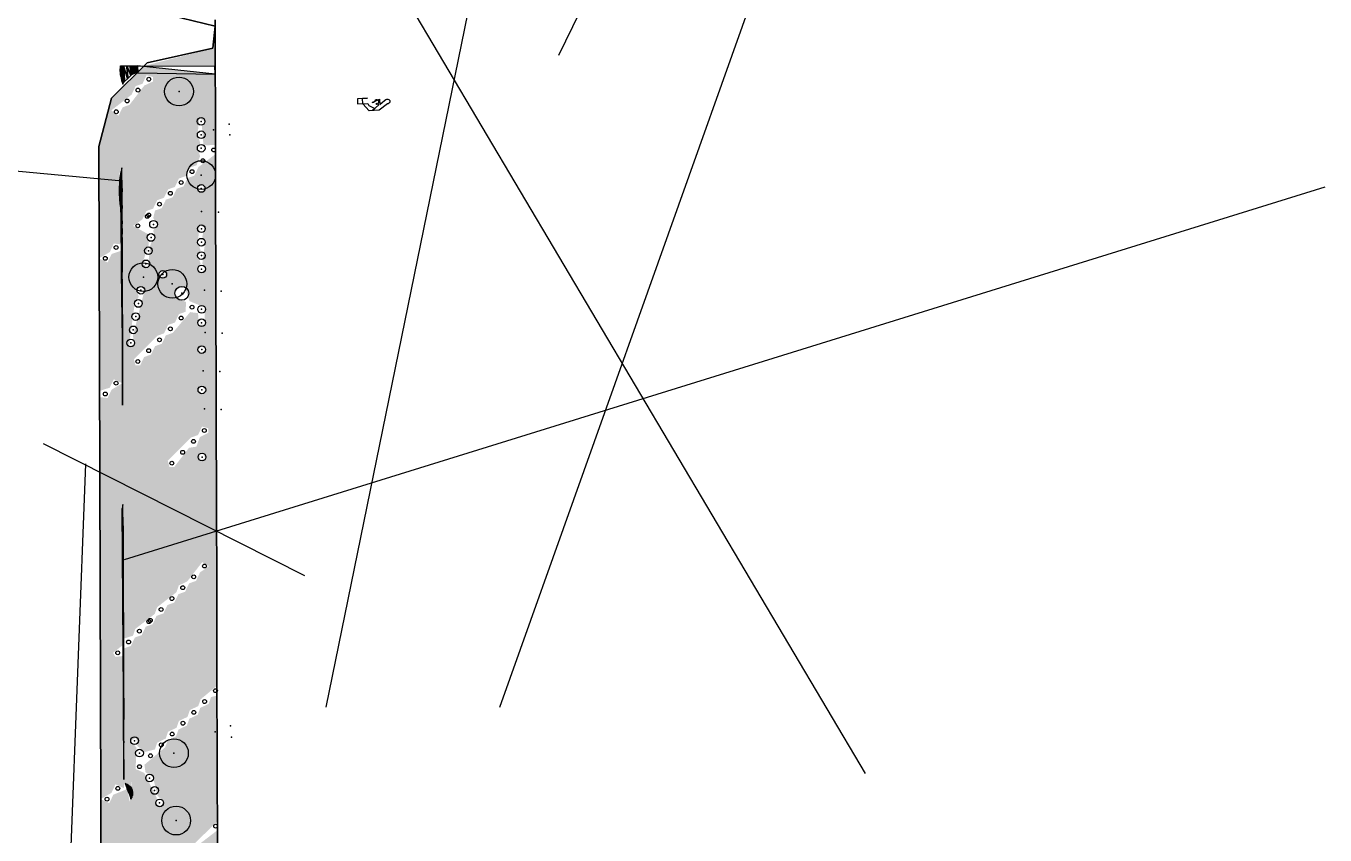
# Model space of a CAD drawing. Header units: metres. Extents: x 4 to 261, y 19 to 641.
# Drawn here: x 125.4 to 260.8, y 405.6 to 489.9 of the extents above; entities that cross this region are included whole.
import ezdxf

# ---------------------------------------------------------------- set-up
doc = ezdxf.new("R2010")
doc.units = ezdxf.units.M
for name, color, linetype in [('BOUNDARY', 7, 'Continuous'), ('BUILDING', 7, 'Continuous'), ('ELECTR_CABLE', 7, 'Continuous'), ('ELECTR_CABLE_COMM', 7, 'Continuous'), ('HEAT', 7, 'Continuous'), ('NEW_BUSH', 3, 'Continuous'), ('NEW_LAWN', 82, 'Continuous'), ('NEW_TREE', 3, 'Continuous'), ('ROAD', 7, 'Continuous'), ('SEWER', 7, 'Continuous'), ('SIDEWALK_PATH', 7, 'Continuous'), ('TREE', 7, 'Continuous'), ('WATER_PIPELINE', 7, 'Continuous')]:
    doc.layers.add(name, color=color, linetype=linetype)

# ---------------------------------------------------------------- blocks, each defined once
blk = doc.blocks.new('ДЕРЕН_FLAVIRAMEA')
blk.add_circle((0, 0), 0.2)
blk = doc.blocks.new('ДЕРЕН_SIBIRICA')
blk.add_circle((0, 0), 0.2)
blk = doc.blocks.new('СПИРЕЯ_СЕРАЯ')
blk.add_circle((0, 0), 0.2)
blk = doc.blocks.new('МИСКАНТУС_КИТАЙСКИЙ')
blk.add_circle((0, 0), 0.2)
blk = doc.blocks.new('BEREZA')
blk.add_circle((0, 0), 0.2)

msp = doc.modelspace()

# ---------------------------------------------------------------- hatches: boundary and pattern name
at = {"layer": 'NEW_LAWN'}
for points in [[(137.7, 485.78), (145.12, 487.68), (145.12, 485.74)], [(133.01, 465.7), (133.89, 465.29), (134.32, 466.18), (135.34, 466.51), (135.36, 461.93), (135.38, 459.93), (135.43, 452.7), (134.54, 453.11), (134.12, 452.23), (133.05, 451.89)]]:
    msp.add_hatch(color=82, dxfattribs=at).paths.add_polyline_path(points)
h = msp.add_hatch(color=82, dxfattribs=at)
h.paths.add_polyline_path([(132.97, 477.37), (134.32, 482.41), (137.64, 485.72), (145.12, 484.93), (145.14, 477.55), (143.89, 477.48), (143.73, 479.46), (144.02, 480), (143.46, 480.33), (143.27, 478.6), (143.56, 477.74), (143.27, 477.2), (143.54, 476.37), (143.17, 475.42), (142.46, 475.18), (142.04, 474.29), (141.33, 474.04), (140.91, 473.16), (140.2, 472.91), (139.77, 472.03), (139.07, 471.78), (138.64, 470.9), (137.94, 470.65), (137.51, 469.77), (136.57, 469.1), (138.06, 468.27), (138.19, 467.18), (137.51, 465.14), (138.08, 464.81), (138.38, 467.22), (138.79, 467.89), (138.65, 468.6), (139.06, 469.26), (138.65, 469.92), (138.84, 470.7), (139.55, 470.95), (139.97, 471.83), (140.68, 472.08), (141.1, 472.97), (141.81, 473.21), (142.23, 474.1), (142.93, 474.33), (143.37, 475.23), (145.15, 476.59), (145.3, 421.15), (143.6, 419.74), (143.35, 419.04), (142.47, 418.61), (142.22, 417.9), (141.33, 417.48), (141.08, 416.77), (140.2, 416.35), (139.95, 415.64), (139.07, 415.22), (138.82, 414.51), (137.74, 414.24), (137.01, 414.87), (136.89, 415.75), (136.32, 415.42), (136.91, 414.68), (136.81, 412.47), (137.72, 412.06), (139.01, 409.49), (138.99, 408.74), (139.51, 408.61), (139.65, 409.12), (139.11, 409.68), (138.6, 411.72), (137.85, 412.11), (137.73, 412.91), (139.9, 414.74), (140.15, 415.44), (141.03, 415.87), (141.28, 416.58), (142.16, 417), (142.41, 417.71), (143.3, 418.13), (143.55, 418.84), (144.43, 419.26), (144.68, 419.97), (145.3, 420.12), (145.34, 407.03), (136.76, 398.59), (137.48, 398.17), (137.9, 399.05), (138.61, 399.3), (139.03, 400.19), (139.74, 400.43), (140.17, 401.32), (140.87, 401.57), (141.3, 402.45), (142, 402.7), (142.43, 403.58), (143.14, 403.83), (143.56, 404.71), (145.34, 406.08), (145.36, 397.46), (149.36, 397.49), (149.02, 396.42), (148.14, 396), (147.89, 395.29), (147.04, 395), (146.05, 395.81), (146.29, 396.86), (145.63, 396.86), (145.88, 395.81), (145.59, 395.27), (146.22, 394.51), (145.78, 393.3), (143.61, 391.47), (143.36, 390.77), (142.48, 390.34), (142.23, 389.63), (141.35, 389.21), (141.35, 388.73), (141.76, 388.32), (143.56, 390.57), (144.44, 390.99), (144.69, 391.7), (146.7, 393.26), (146.95, 393.96), (147.84, 394.39), (148.09, 395.09), (150.1, 396.65), (150, 397.49), (155.99, 397.52), (156.05, 386.15), (138.35, 388.69), (134.6, 392.35), (133.22, 397.39), (133.18, 409.32), (134.07, 408.91), (134.49, 409.79), (135.96, 410.38), (136.18, 409.08), (136.52, 409.88), (136.33, 411.28), (136.36, 410.59), (135.6, 411.01), (135.6, 410.47), (134.72, 410.87), (134.3, 409.98), (133.18, 409.33), (133.05, 451.25), (133.89, 451.15), (134.32, 452.03), (135.43, 452.69), (135.46, 450.42), (135.38, 475.15), (135.12, 474.56), (135.34, 467.17), (134.54, 467.26), (134.12, 466.37), (133.01, 465.72)])
h.paths.add_polyline_path([(155.98, 388.39), (155.09, 388.8), (154.66, 387.92), (153.78, 387.5), (153.78, 387.02), (154.43, 386.84), (154.86, 387.73)], flags=16)
h.paths.add_polyline_path([(136.12, 456.56), (136.67, 456.73), (136.54, 457.6), (137.74, 462.39), (137.36, 462.77), (136.98, 462.39), (137.13, 461.68), (136.72, 461.01)], flags=16)
h.paths.add_polyline_path([(135.59, 411.38), (135.56, 415.6), (135.55, 420.17), (135.56, 416.6)], flags=16)
h.paths.add_polyline_path([(135.55, 420.17), (135.61, 425.05), (136.32, 425.3), (136.74, 426.18), (137.45, 426.43), (137.87, 427.31), (138.58, 427.56), (139, 428.44), (139.71, 428.69), (140.14, 429.57), (140.84, 429.82), (141.27, 430.7), (141.97, 430.95), (142.4, 431.83), (143.11, 432.08), (143.53, 432.97), (144.48, 433.63), (143.76, 434.04), (142.2, 432.03), (141.32, 431.61), (141.07, 430.9), (139.06, 429.34), (138.81, 428.64), (136.79, 427.08), (136.54, 426.37), (135.53, 426.04), (135.49, 440.06), (135.51, 425.41), (134.47, 424.58), (134.71, 424.16), (135.52, 424.25)], flags=16)
h.paths.add_polyline_path([(135.64, 392.71), (135.58, 399.57), (135.62, 401.67), (135.55, 401.03), (135.6, 396.64), (134.74, 396.74), (134.5, 396.32), (134.98, 395.85), (135.6, 396.3)], flags=16)
h.paths.add_polyline_path([(134.28, 481.14), (135.04, 480.58), (135.46, 481.47), (136.17, 481.71), (137.72, 483.73), (138.61, 484.15), (138.61, 484.63), (137.95, 484.81), (137.53, 483.92), (136.82, 483.68), (136.4, 482.79)], flags=16)
h.paths.add_polyline_path([(142.61, 447.04), (140.17, 444.6), (140.35, 443.95), (140.83, 443.95), (142.38, 445.96), (143.15, 446.08), (143.52, 447.09), (144.4, 447.52), (144.4, 448), (143.74, 448.17), (143.32, 447.29)], flags=16)
h.paths.add_polyline_path([(143.44, 445.29), (143.55, 444.67), (144.07, 444.81), (143.93, 445.33)], flags=16)
h.paths.add_polyline_path([(143.72, 451.62), (144.1, 452), (143.72, 452.38), (143.34, 452)], flags=16)
h.paths.add_polyline_path([(143.71, 455.82), (144.09, 456.2), (143.71, 456.58), (143.33, 456.2)], flags=16)
h.paths.add_polyline_path([(139.07, 457.64), (136.63, 455.2), (136.81, 454.55), (137.28, 454.55), (137.71, 455.43), (138.42, 455.68), (138.84, 456.56), (139.55, 456.81), (139.97, 457.69), (140.68, 457.94), (142.5, 460.11), (143.33, 460), (143.37, 458.81), (144.03, 458.81), (144.03, 460.59), (142.42, 461.26), (141.98, 462.67), (141.28, 462.67), (140.93, 462.07), (141.28, 461.46), (142.06, 461.17), (142.04, 460.15), (141.33, 459.9), (140.91, 459.02), (140.2, 458.77), (139.77, 457.89)], flags=16)
h.paths.add_polyline_path([(144.06, 467.4), (143.76, 467.95), (144, 468.99), (143.49, 469.13), (143.3, 467.4), (143.59, 466.54), (143.3, 466), (143.6, 465.14), (143.31, 464.6), (143.69, 464.22), (144.07, 464.6), (143.77, 465.15)], flags=16)
h.paths.add_polyline_path([(143.34, 473.19), (143.47, 472.67), (143.99, 472.81), (143.85, 473.33)], flags=16)
h.paths.add_polyline_path([(139.41, 463.76), (139.97, 463.85), (139.84, 464.37), (139.32, 464.23)], flags=16)

# ---------------------------------------------------------------- linework, layer by layer
at = {"layer": 'BOUNDARY'}
msp.add_lwpolyline([(145.34, 404.78), (145.34, 406.76), (145.34, 407.76), (145.33, 409.76), (145.33, 410.76), (145.33, 412.75), (145.31, 413.75), (145.31, 415.75), (145.31, 416.74), (145.3, 418.74), (145.3, 419.74), (145.3, 421.74), (145.3, 422.72), (145.28, 424.73), (145.28, 425.73), (145.28, 427.73), (145.28, 428.71), (145.27, 430.71), (145.27, 431.71), (145.27, 433.71), (145.27, 434.7), (145.25, 436.7), (145.25, 437.7), (145.25, 439.69), (145.24, 440.69), (145.24, 442.69), (145.24, 443.69), (145.22, 445.67), (145.22, 446.67), (145.22, 448.68), (145.22, 449.68), (145.21, 451.66), (145.21, 452.66), (145.21, 454.66), (145.21, 455.66), (145.19, 457.65), (145.19, 458.65), (145.19, 460.65), (145.18, 461.65), (145.18, 463.64), (145.18, 464.64), (145.18, 466.64), (145.16, 467.64), (145.16, 469.62), (145.16, 470.63), (145.15, 472.63), (145.15, 473.63), (145.15, 475.61), (145.15, 476.61), (145.14, 478.61), (145.14, 479.61), (145.14, 481.6), (145.14, 482.6), (145.12, 484.6), (145.12, 485.59), (145.12, 485.74), (145.12, 485.74), (145.12, 487.59), (145.12, 488.59), (145.12, 490.59)], dxfattribs=at)
at = {"layer": 'BUILDING'}
msp.add_lwpolyline([(162.2, 481.17), (161.16, 481.11), (160.51, 481.84), (160.48, 482.39), (160.99, 482.42), (159.95, 482.36), (159.96, 481.81), (161.01, 481.85), (161.13, 481.66), (161.74, 481.33), (161.5, 481.12), (162.17, 481.72), (161.98, 481.82), (161.92, 481.87), (161.92, 481.87), (161.87, 481.82), (161.87, 481.82), (161.92, 481.78), (161.92, 481.78), (161.98, 481.79), (161.98, 481.79), (162.07, 481.84), (162.07, 481.84), (162.11, 481.87), (162.11, 481.87), (162.17, 481.96), (162.17, 481.96), (162.16, 482.08), (162.16, 482.08), (162.1, 482.2), (162.1, 482.2), (162.01, 482.23), (162.01, 482.23), (161.9, 482.23), (161.9, 482.23), (161.8, 482.18), (161.8, 482.18), (161.75, 482.14), (161.75, 482.14), (161.71, 482.05), (161.71, 482.05), (161.62, 481.97), (161.62, 481.97), (161.47, 481.96), (162.25, 482.32), (162.28, 481.76), (162.28, 481.76), (162.75, 482.18), (162.75, 482.18), (162.9, 482.27), (162.9, 482.27), (163.01, 482.32), (163.01, 482.32), (163.1, 482.32), (163.1, 482.32), (163.2, 482.29), (163.2, 482.29), (163.25, 482.26), (163.25, 482.26), (163.31, 482.17), (163.31, 482.17), (163.32, 482.02), (163.32, 482.02), (163.28, 481.93), (163.28, 481.93), (163.22, 481.88), (163.22, 481.88), (163.13, 481.84), (163.13, 481.84), (163.07, 481.84)], close=True, dxfattribs=at)
at = {"layer": 'ELECTR_CABLE'}
msp.add_line((180.95, 486.9), (220.42, 568.97), dxfattribs=at)
at = {"layer": 'ELECTR_CABLE_COMM'}
msp.add_line((260.82, 473.12), (135.61, 434.28), dxfattribs=at)
at = {"layer": 'GROUND'}
for points in [[(145.12, 490.59), (145.12, 489.94), (139.36, 491.33)], [(133.22, 397.39), (132.97, 477.37), (134.31, 482.41), (138.01, 486.09), (144.85, 487.62), (145.12, 489.94), (145.12, 488.59), (145.12, 487.59), (145.12, 485.74), (145.12, 485.59), (145.12, 484.6), (145.14, 482.6), (145.14, 481.6), (145.14, 479.61), (145.14, 478.61), (145.15, 476.61), (145.15, 475.61), (145.15, 473.63), (145.15, 472.63), (145.16, 470.63), (145.16, 469.62), (145.16, 467.64), (145.18, 466.64), (145.18, 464.64), (145.18, 463.64), (145.18, 461.65), (145.19, 460.65), (145.19, 458.65), (145.19, 457.65), (145.21, 455.66), (145.21, 454.66), (145.21, 452.66), (145.21, 451.66), (145.22, 449.68), (145.22, 448.68), (145.22, 446.67), (145.22, 445.67), (145.24, 443.69), (145.24, 442.69), (145.24, 440.69), (145.25, 439.69), (145.25, 437.7), (145.25, 436.7), (145.27, 434.7), (145.27, 433.71), (145.27, 431.71), (145.27, 430.71), (145.28, 428.71), (145.28, 427.73), (145.28, 425.73), (145.28, 424.73), (145.3, 422.72), (145.3, 421.74), (145.3, 419.74), (145.3, 418.74), (145.31, 416.74), (145.31, 415.75), (145.31, 413.75), (145.33, 412.75), (145.33, 410.76), (145.33, 409.76), (145.34, 407.76), (145.34, 406.76), (145.34, 404.78)]]:
    msp.add_lwpolyline(points, dxfattribs=at)
at = {"layer": 'HEAT'}
msp.add_line((59.06, 480.87), (135.05, 473.83), dxfattribs=at)
at = {"layer": 'NEW_BUSH'}
for centre, radius in [((143.64, 480), 0.4), ((143.65, 478.6), 0.4), ((143.65, 477.2), 0.4), ((143.66, 473), 0.4), ((138.68, 469.26), 0.4), ((143.68, 468.8), 0.4), ((138.42, 467.89), 0.4), ((143.68, 467.4), 0.4), ((138.15, 466.51), 0.4), ((143.68, 466), 0.4), ((137.89, 465.14), 0.4), ((143.69, 464.6), 0.4), ((139.65, 464.04), 0.4), ((137.36, 462.39), 0.4), ((141.63, 462.07), 0.72), ((137.1, 461.01), 0.4), ((143.7, 460.4), 0.4), ((136.83, 459.64), 0.4), ((143.7, 459), 0.4), ((136.57, 458.26), 0.4), ((136.31, 456.89), 0.4), ((143.71, 456.2), 0.4), ((143.72, 452), 0.4), ((143.74, 445), 0.4), ((136.7, 415.42), 0.4), ((137.22, 414.13), 0.4), ((138.27, 411.53), 0.4), ((138.8, 410.23), 0.4), ((139.32, 408.93), 0.4)]:
    msp.add_circle(centre, radius, dxfattribs=at)
for p in [(143.64, 480), (143.65, 478.6), (143.65, 477.2), (143.66, 473), (138.68, 469.26), (143.68, 468.8), (138.42, 467.89), (143.68, 467.4), (138.15, 466.51), (143.68, 466), (137.89, 465.14), (143.69, 464.6), (139.65, 464.04), (137.36, 462.39), (141.63, 462.07), (137.1, 461.01), (136.83, 459.64), (143.7, 460.4), (136.57, 458.26), (143.7, 459), (136.31, 456.89), (143.71, 456.2), (143.72, 452), (143.74, 445), (136.7, 415.42), (137.22, 414.13), (138.27, 411.53), (138.8, 410.23), (139.32, 408.93)]:
    msp.add_point(p, dxfattribs=at)
at = {"layer": 'NEW_TREE'}
for centre in [(141.34, 483.11), (143.66, 474.4), (137.62, 463.76), (140.64, 463.05), (140.81, 414.12), (141.04, 407.09)]:
    msp.add_circle(centre, 1.5, dxfattribs=at)
for p in [(141.34, 483.11), (143.66, 474.4), (137.62, 463.76), (140.64, 463.05), (140.81, 414.12), (141.04, 407.09)]:
    msp.add_point(p, dxfattribs=at)
at = {"layer": 'ROAD'}
msp.add_lwpolyline([(139.36, 491.33), (145.12, 489.94), (144.85, 487.62), (138.01, 486.09), (134.31, 482.41), (132.97, 477.37), (133.22, 397.39)], dxfattribs=at)
at = {"layer": 'SEWER'}
for p, q in [((156.69, 418.92), (176.44, 515.68)), ((208.72, 514.2), (174.76, 418.88)), ((126.34, 307.09), (131.64, 444.29))]:
    msp.add_line(p, q, dxfattribs=at)
at = {"layer": 'SIDEWALK_PATH'}
for points in [[(135.3, 484.62), (135.25, 485.78), (135.25, 485.78), (135.22, 485.48), (135.22, 485.48), (135.3, 484.62)], [(135.3, 484.62), (135.25, 484.85), (135.25, 484.85), (135.22, 485.48), (135.22, 485.48), (135.3, 484.62), (135.25, 484.85), (135.22, 485.48), (135.22, 485.48), (135.22, 485.45), (135.22, 485.45), (135.25, 484.85)], [(135.31, 485.78), (135.38, 484.18), (135.38, 484.18), (135.25, 485.78), (135.25, 485.78), (135.31, 485.78), (135.38, 484.18), (135.25, 485.78), (135.25, 485.78), (135.3, 484.62), (135.3, 484.62), (135.38, 484.18)], [(135.37, 485.78), (135.47, 483.87), (135.47, 483.87), (135.31, 485.78), (135.31, 485.78), (135.37, 485.78), (135.47, 483.87), (135.31, 485.78), (135.31, 485.78), (135.38, 484.18), (135.38, 484.18), (135.47, 483.87)], [(135.47, 485.78), (135.56, 484.02), (135.56, 484.02), (135.37, 485.78), (135.37, 485.78), (135.47, 485.78), (135.56, 484.02), (135.37, 485.78), (135.37, 485.78), (135.47, 483.87), (135.47, 483.87), (135.56, 484.02)], [(135.59, 485.78), (135.67, 484.14), (135.67, 484.14), (135.47, 485.78), (135.47, 485.78), (135.59, 485.78), (135.67, 484.14), (135.47, 485.78), (135.47, 485.78), (135.56, 484.02), (135.56, 484.02), (135.67, 484.14)], [(135.91, 485.78), (135.98, 484.45), (135.98, 484.45), (135.59, 485.78), (135.59, 485.78), (135.91, 485.78), (135.98, 484.45), (135.59, 485.78), (135.59, 485.78), (135.67, 484.14), (135.67, 484.14), (135.98, 484.45)], [(135.92, 485.78), (136, 484.47), (136, 484.47), (135.91, 485.78), (135.91, 485.78), (135.92, 485.78), (136, 484.47), (135.91, 485.78), (135.91, 485.78), (135.98, 484.45), (135.98, 484.45), (136, 484.47)], [(136.25, 485.78), (136.3, 484.77), (136.3, 484.77), (135.92, 485.78), (135.92, 485.78), (136.25, 485.78), (136.3, 484.77), (135.92, 485.78), (135.92, 485.78), (136, 484.47), (136, 484.47), (136.3, 484.77)], [(136.39, 485.78), (136.43, 484.87), (136.43, 484.87), (136.25, 485.78), (136.25, 485.78), (136.39, 485.78), (136.43, 484.87), (136.25, 485.78), (136.25, 485.78), (136.3, 484.77), (136.3, 484.77), (136.43, 484.87)], [(136.52, 485.78), (136.56, 484.96), (136.56, 484.96), (136.39, 485.78), (136.39, 485.78), (136.52, 485.78), (136.56, 484.96), (136.39, 485.78), (136.39, 485.78), (136.43, 484.87), (136.43, 484.87), (136.56, 484.96)], [(136.68, 485.78), (136.73, 485.02), (136.73, 485.02), (136.52, 485.78), (136.52, 485.78), (136.68, 485.78), (136.73, 485.02), (136.52, 485.78), (136.52, 485.78), (136.56, 484.96), (136.56, 484.96), (136.73, 485.02)], [(136.85, 485.78), (136.88, 485.05), (136.88, 485.05), (136.68, 485.78), (136.68, 485.78), (136.85, 485.78), (136.88, 485.05), (136.68, 485.78), (136.68, 485.78), (136.73, 485.02), (136.73, 485.02), (136.88, 485.05)], [(137.01, 485.78), (137.06, 485.06), (137.06, 485.06), (136.85, 485.78), (136.85, 485.78), (137.01, 485.78), (137.06, 485.06), (136.85, 485.78), (136.85, 485.78), (136.88, 485.05), (136.88, 485.05), (137.06, 485.06)], [(145.08, 485.74), (145.12, 484.93), (145.12, 484.93), (137.01, 485.78), (137.01, 485.78), (145.08, 485.74), (145.12, 484.93), (137.01, 485.78), (137.01, 485.78), (137.06, 485.06), (137.06, 485.06), (145.12, 484.93)], [(145.12, 485.74), (145.08, 485.74), (145.08, 485.74), (145.12, 484.93), (145.12, 484.93), (145.12, 485.74)], [(135.24, 474.37), (135.4, 470.91), (135.4, 470.91), (135.18, 473.87), (135.18, 473.87), (135.24, 474.37), (135.4, 470.91), (135.18, 473.87), (135.18, 473.87), (135.41, 469.3), (135.41, 469.3), (135.4, 470.91)], [(135.3, 474.76), (135.4, 472.64), (135.4, 472.64), (135.24, 474.37), (135.24, 474.37), (135.3, 474.76), (135.4, 472.64), (135.24, 474.37), (135.24, 474.37), (135.4, 470.91), (135.4, 470.91), (135.4, 472.64)], [(135.38, 475.15), (135.3, 474.76), (135.3, 474.76), (135.4, 472.64), (135.4, 472.64), (135.38, 475.15)], [(135.16, 473.45), (135.31, 470.22), (135.31, 470.22), (135.15, 473.12), (135.15, 473.12), (135.16, 473.45), (135.31, 470.22), (135.15, 473.12), (135.15, 473.12), (135.24, 471.21), (135.24, 471.21), (135.31, 470.22)], [(135.15, 473.12), (135.24, 471.21), (135.24, 471.21), (135.15, 473.01), (135.15, 473.01), (135.15, 473.12), (135.24, 471.21), (135.15, 473.01), (135.15, 473.01), (135.22, 471.33), (135.22, 471.33), (135.24, 471.21)], [(135.15, 473.01), (135.22, 471.33), (135.22, 471.33), (135.15, 472.6), (135.15, 472.6), (135.15, 473.01), (135.22, 471.33), (135.15, 472.6), (135.15, 472.6), (135.18, 471.85), (135.18, 471.85), (135.22, 471.33)], [(135.18, 473.87), (135.41, 469.3), (135.41, 469.3), (135.16, 473.57), (135.16, 473.57), (135.18, 473.87), (135.41, 469.3), (135.16, 473.57), (135.16, 473.57), (135.41, 468.49), (135.41, 468.49), (135.41, 469.3)], [(135.16, 473.57), (135.41, 468.49), (135.41, 468.49), (135.16, 473.45), (135.16, 473.45), (135.16, 473.57), (135.41, 468.49), (135.16, 473.45), (135.16, 473.45), (135.41, 468.25), (135.41, 468.25), (135.41, 468.49)], [(135.15, 472.6), (135.15, 472.58), (135.15, 472.58), (135.18, 471.85), (135.18, 471.85), (135.15, 472.6), (135.15, 472.58), (135.18, 471.85), (135.18, 471.85), (135.15, 472.58), (135.18, 471.85), (135.15, 472.58), (135.15, 472.58), (135.15, 472.25), (135.15, 472.25), (135.18, 471.85)], [(135.31, 470.22), (135.41, 468.25), (135.41, 468.25), (135.32, 469.49), (135.32, 469.49), (135.31, 470.22), (135.41, 468.25), (135.32, 469.49), (135.32, 469.49), (135.41, 467.56), (135.41, 467.56), (135.41, 468.25)], [(135.32, 469.49), (135.41, 467.56), (135.41, 467.56), (135.37, 460.93), (135.37, 460.93), (135.32, 469.49), (135.41, 467.56), (135.37, 460.93), (135.37, 460.93), (135.44, 459.53), (135.44, 459.53), (135.41, 467.56)], [(135.44, 459.53), (135.37, 460.93), (135.37, 460.93), (135.44, 450.92), (135.44, 450.92), (135.44, 459.53)], [(135.44, 459.53), (135.46, 450.42), (135.46, 450.42), (135.44, 450.92), (135.44, 450.92), (135.44, 459.53), (135.46, 450.42), (135.44, 450.92), (135.44, 450.92), (135.44, 450.48), (135.44, 450.48), (135.46, 450.42)], [(135.49, 440.06), (135.4, 439.63), (135.4, 439.63), (135.5, 437.48), (135.5, 437.48), (135.49, 440.06)], [(135.4, 439.63), (135.5, 437.48), (135.5, 437.48), (135.55, 420.17), (135.55, 420.17), (135.4, 439.63), (135.5, 437.48), (135.55, 420.17), (135.55, 420.17), (135.58, 419.56), (135.58, 419.56), (135.5, 437.48)], [(135.55, 420.17), (135.58, 419.56), (135.58, 419.56), (135.56, 415.6), (135.56, 415.6), (135.55, 420.17), (135.58, 419.56), (135.56, 415.6), (135.56, 415.6), (135.59, 415.18), (135.59, 415.18), (135.58, 419.56)], [(135.59, 415.18), (135.56, 415.6), (135.56, 415.6), (135.59, 411.38), (135.59, 411.38), (135.59, 415.18)], [(136.13, 409.93), (135.95, 410.41), (135.95, 410.41), (135.92, 410.87), (135.92, 410.87), (136.13, 409.93), (135.95, 410.41), (135.92, 410.87), (135.92, 410.87), (135.74, 410.94), (135.74, 410.94), (135.95, 410.41)], [(136.13, 409.93), (136.09, 410.76), (136.09, 410.76), (135.92, 410.87), (135.92, 410.87), (136.13, 409.93)], [(136.1, 410.76), (136.13, 409.91), (136.13, 409.91), (136.09, 410.76), (136.09, 410.76), (136.1, 410.76), (136.13, 409.91), (136.09, 410.76), (136.09, 410.76), (136.13, 409.93), (136.13, 409.93), (136.13, 409.91)], [(136.25, 410.63), (136.31, 409.39), (136.31, 409.39), (136.1, 410.76), (136.1, 410.76), (136.25, 410.63), (136.31, 409.39), (136.1, 410.76), (136.1, 410.76), (136.13, 409.91), (136.13, 409.91), (136.31, 409.39)], [(136.27, 410.6), (136.33, 409.33), (136.33, 409.33), (136.25, 410.63), (136.25, 410.63), (136.27, 410.6), (136.33, 409.33), (136.25, 410.63), (136.25, 410.63), (136.31, 409.39), (136.31, 409.39), (136.33, 409.33)], [(136.37, 410.47), (136.42, 409.48), (136.42, 409.48), (136.27, 410.6), (136.27, 410.6), (136.37, 410.47), (136.42, 409.48), (136.27, 410.6), (136.27, 410.6), (136.33, 409.33), (136.33, 409.33), (136.42, 409.48)], [(136.39, 410.44), (136.43, 409.5), (136.43, 409.5), (136.37, 410.47), (136.37, 410.47), (136.39, 410.44), (136.43, 409.5), (136.37, 410.47), (136.37, 410.47), (136.42, 409.48), (136.42, 409.48), (136.43, 409.5)], [(136.44, 410.29), (136.47, 409.67), (136.47, 409.67), (136.39, 410.44), (136.39, 410.44), (136.44, 410.29), (136.47, 409.67), (136.39, 410.44), (136.39, 410.44), (136.43, 409.5), (136.43, 409.5), (136.47, 409.67)], [(136.46, 410.24), (136.49, 409.69), (136.49, 409.69), (136.44, 410.29), (136.44, 410.29), (136.46, 410.24), (136.49, 409.69), (136.44, 410.29), (136.44, 410.29), (136.47, 409.67), (136.47, 409.67), (136.49, 409.69)], [(136.5, 410.09), (136.5, 409.87), (136.5, 409.87), (136.46, 410.24), (136.46, 410.24), (136.5, 410.09), (136.5, 409.87), (136.46, 410.24), (136.46, 410.24), (136.49, 409.69), (136.49, 409.69), (136.5, 409.87)], [(136.52, 409.88), (136.5, 410.09), (136.5, 410.09), (136.5, 409.87), (136.5, 409.87), (136.52, 409.88)]]:
    msp.add_lwpolyline(points, close=True, dxfattribs=at)
at = {"layer": 'TREE'}
for p in [(146.56, 479.71), (144.93, 479.13), (146.65, 478.59), (143.69, 470.61), (145.46, 470.54), (143.98, 462.38), (145.73, 462.3), (144.07, 457.98), (145.84, 457.91), (143.85, 453.98), (145.61, 453.91), (143.98, 450.02), (145.75, 449.95), (145.1, 416.35), (146.72, 416.97), (146.82, 415.8)]:
    msp.add_point(p, dxfattribs=at)
at = {"layer": 'WATER_PIPELINE'}
for p, q in [((212.93, 412.01), (158.29, 504.15)), ((127.16, 446.41), (154.42, 432.64))]:
    msp.add_line(p, q, dxfattribs=at)

# ---------------------------------------------------------------- block references
at = {"layer": 'BUSH'}
for name, p in [('МИСКАНТУС_КИТАЙСКИЙ', (138.19, 484.39)), ('МИСКАНТУС_КИТАЙСКИЙ', (135.93, 482.13)), ('МИСКАНТУС_КИТАЙСКИЙ', (137.06, 483.26)), ('МИСКАНТУС_КИТАЙСКИЙ', (134.8, 481)), ('ДЕРЕН_SIBIRICA', (144.96, 477.02)), ('ДЕРЕН_SIBIRICA', (143.83, 475.89)), ('ДЕРЕН_FLAVIRAMEA', (142.7, 474.76)), ('ДЕРЕН_FLAVIRAMEA', (140.44, 472.5)), ('ДЕРЕН_FLAVIRAMEA', (141.57, 473.63)), ('ДЕРЕН_FLAVIRAMEA', (139.31, 471.37)), ('МИСКАНТУС_КИТАЙСКИЙ', (138.18, 470.23)), ('МИСКАНТУС_КИТАЙСКИЙ', (137.04, 469.1)), ('МИСКАНТУС_КИТАЙСКИЙ', (134.78, 466.84)), ('МИСКАНТУС_КИТАЙСКИЙ', (133.65, 465.71)), ('ДЕРЕН_SIBIRICA', (142.7, 460.62)), ('ДЕРЕН_SIBIRICA', (141.57, 459.49)), ('ДЕРЕН_FLAVIRAMEA', (140.44, 458.36)), ('ДЕРЕН_FLAVIRAMEA', (139.31, 457.22)), ('ДЕРЕН_FLAVIRAMEA', (137.04, 454.96)), ('ДЕРЕН_FLAVIRAMEA', (138.18, 456.09)), ('МИСКАНТУС_КИТАЙСКИЙ', (134.78, 452.7)), ('МИСКАНТУС_КИТАЙСКИЙ', (133.65, 451.57)), ('ДЕРЕН_SIBIRICA', (143.98, 447.76)), ('ДЕРЕН_SIBIRICA', (141.72, 445.49)), ('ДЕРЕН_SIBIRICA', (142.85, 446.63)), ('ДЕРЕН_FLAVIRAMEA', (140.59, 444.36)), ('СПИРЕЯ_СЕРАЯ', (144, 433.63)), ('СПИРЕЯ_СЕРАЯ', (142.87, 432.5)), ('СПИРЕЯ_СЕРАЯ', (141.73, 431.37)), ('СПИРЕЯ_СЕРАЯ', (140.6, 430.24)), ('ДЕРЕН_SIBIRICA', (138.34, 427.97)), ('ДЕРЕН_SIBIRICA', (139.47, 429.1)), ('ДЕРЕН_SIBIRICA', (137.21, 426.84)), ('ДЕРЕН_SIBIRICA', (136.08, 425.71)), ('ДЕРЕН_FLAVIRAMEA', (134.95, 424.58)), ('МИСКАНТУС_КИТАЙСКИЙ', (145.14, 420.63)), ('МИСКАНТУС_КИТАЙСКИЙ', (142.88, 418.37)), ('МИСКАНТУС_КИТАЙСКИЙ', (144.01, 419.5)), ('МИСКАНТУС_КИТАЙСКИЙ', (141.75, 417.24)), ('СПИРЕЯ_СЕРАЯ', (140.62, 416.11)), ('СПИРЕЯ_СЕРАЯ', (139.49, 414.98)), ('СПИРЕЯ_СЕРАЯ', (138.36, 413.85)), ('СПИРЕЯ_СЕРАЯ', (137.22, 412.71)), ('СПИРЕЯ_СЕРАЯ', (134.96, 410.45)), ('ДЕРЕН_SIBIRICA', (133.83, 409.32)), ('ДЕРЕН_FLAVIRAMEA', (145.16, 406.51))]:
    msp.add_blockref(name, p, dxfattribs=at)
at = {"layer": 'TREE'}
for p in [(138.03, 470.09), (138.2, 427.83)]:
    msp.add_blockref('BEREZA', p, dxfattribs=at)

doc.saveas('drawing.dxf')
